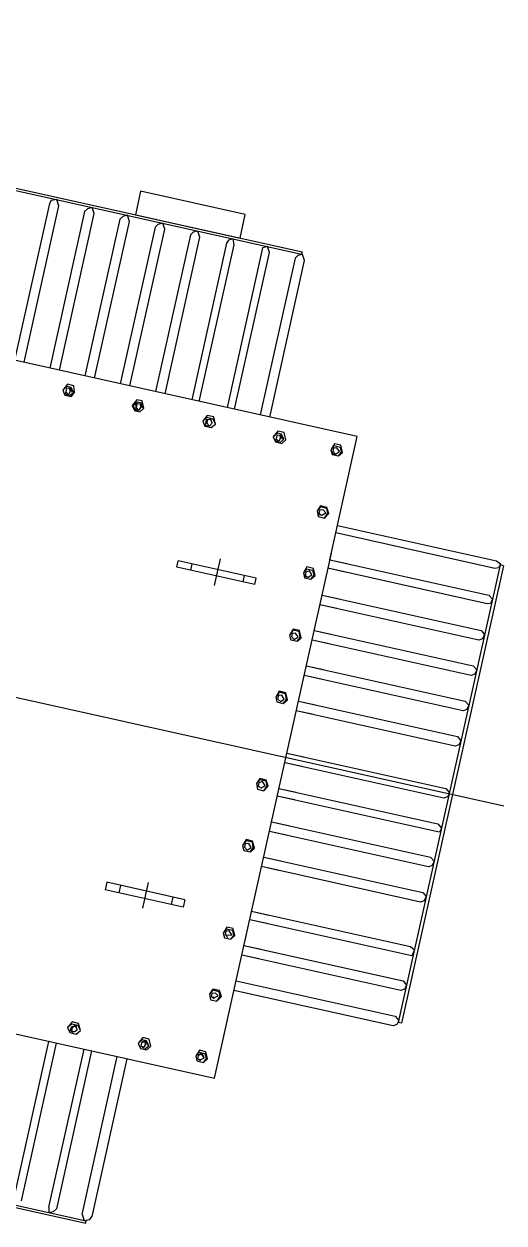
# Model space of a CAD drawing. Extents: x 5370511 to 5386565, y 1010429 to 1053793.
# Drawn here: x 5379783.054 to 5379783.577, y 1039450.868 to 1039452.174 of the extents above; entities that cross this region are included whole.
import ezdxf

# ---------------------------------------------------------------- set-up
doc = ezdxf.new("R2010")
doc.units = 0
doc.layers.get('0').update_dxf_attribs({"linetype": 'CONTINUOUS'})
doc.layers.add('ГП_сооружения', color=7, linetype='CONTINUOUS')
doc.layers.add('ЭС (тонкий)', color=7, linetype='CONTINUOUS', lineweight=25)

# ---------------------------------------------------------------- blocks, each defined once
blk = doc.blocks.new('A$C277B5DBA')
blk.add_line((0, 33.865), (0, -1.151))
for points in [[(-7.161, 3.716), (-7.161, 30.681)], [(7.161, 30.681), (7.161, 3.716)], [(-10.824, 28.607), (-10.824, 5.766)], [(-10.776, 28.607), (-10.776, 5.766)], [(10.8, 28.607), (10.8, 5.766)], [(10.848, 28.607), (10.848, 5.766)], [(-10.776, 11.224), (-10.728, 11.343)], [(-10.728, 11.343), (-10.657, 11.367)], [(-10.657, 11.367), (-7.161, 11.367)], [(-10.657, 11.153), (-10.776, 11.224)], [(-7.161, 11.153), (-10.657, 11.153)], [(-10.776, 10.438), (-10.728, 10.533)], [(-10.728, 10.533), (-10.657, 10.581)], [(-10.657, 10.581), (-7.161, 10.581)], [(-10.657, 10.366), (-10.776, 10.438)], [(-7.161, 10.366), (-10.657, 10.366)], [(-6.899, 10.128), (-6.755, 10.199)], [(-6.851, 10.128), (-6.755, 10.199)], [(-6.755, 10.199), (-6.659, 10.128)], [(-6.755, 10.199), (-6.659, 10.128)], [(-6.899, 9.985), (-6.899, 10.128)], [(-6.755, 9.937), (-6.899, 9.985)], [(-6.851, 10.033), (-6.851, 10.128)], [(-6.755, 9.961), (-6.851, 10.033)], [(-6.827, 10.056), (-6.803, 10.128)], [(-6.827, 10.056), (-6.803, 10.128)], [(-6.755, 10.033), (-6.827, 10.056)], [(-6.755, 9.985), (-6.827, 10.056)], [(-6.803, 10.128), (-6.731, 10.128)], [(-6.803, 10.128), (-6.683, 10.128)], [(-6.683, 10.056), (-6.755, 10.033)], [(-6.659, 10.033), (-6.755, 9.961)], [(-6.659, 9.985), (-6.755, 9.937)], [(-6.731, 10.128), (-6.683, 10.056)], [(-6.683, 10.128), (-6.683, 10.056)], [(-6.659, 10.128), (-6.659, 10.033)], [(-6.659, 10.128), (-6.659, 9.985)], [(-10.776, 9.651), (-10.728, 9.747)], [(-10.728, 9.747), (-10.657, 9.794)], [(-10.657, 9.794), (-7.161, 9.794)], [(-11.35, 7.149), (-11.35, 9.484)], [(-11.35, 9.484), (-10.824, 9.484)], [(-10.824, 9.484), (-10.824, 7.149)], [(-10.657, 9.58), (-10.776, 9.651)], [(-7.161, 9.58), (-10.657, 9.58)], [(-10.776, 8.865), (-10.728, 8.96)], [(-10.728, 8.96), (-10.657, 9.008)], [(-10.657, 9.008), (-7.161, 9.008)], [(-10.657, 8.793), (-10.776, 8.865)], [(-7.161, 8.793), (-10.657, 8.793)], [(-6.899, 8.579), (-6.755, 8.65)], [(-6.851, 8.555), (-6.755, 8.626)], [(-6.755, 8.65), (-6.659, 8.579)], [(-6.755, 8.626), (-6.659, 8.555)], [(-6.899, 8.459), (-6.899, 8.579)], [(-6.755, 8.388), (-6.899, 8.459)], [(-6.851, 8.459), (-6.851, 8.555)], [(-6.755, 8.388), (-6.851, 8.459)], [(-6.827, 8.483), (-6.803, 8.579)], [(-6.827, 8.483), (-6.803, 8.555)], [(-6.755, 8.459), (-6.827, 8.483)], [(-6.755, 8.412), (-6.827, 8.483)], [(-6.803, 8.579), (-6.683, 8.555)], [(-6.803, 8.555), (-6.731, 8.555)], [(-6.683, 8.483), (-6.755, 8.459)], [(-6.659, 8.459), (-6.755, 8.388)], [(-6.659, 8.459), (-6.755, 8.388)], [(-6.731, 8.555), (-6.683, 8.483)], [(-6.683, 8.555), (-6.683, 8.507)], [(-6.659, 8.579), (-6.659, 8.459)], [(-6.659, 8.555), (-6.659, 8.459)], [(-10.776, 8.078), (-10.728, 8.173)], [(-10.728, 8.173), (-10.657, 8.221)], [(-10.657, 8.221), (-7.161, 8.221)], [(-10.657, 8.007), (-10.776, 8.078)], [(-7.161, 8.007), (-10.657, 8.007)], [(-10.776, 7.292), (-10.728, 7.387)], [(-10.728, 7.387), (-10.657, 7.411)], [(-10.657, 7.411), (-7.161, 7.411)], [(10.681, 7.411), (7.161, 7.411)], [(-10.824, 7.149), (-11.35, 7.149)], [(-10.657, 7.244), (-10.776, 7.292)], [(-7.161, 7.244), (-10.657, 7.244)], [(-6.899, 7.006), (-6.755, 7.077)], [(-6.851, 7.006), (-6.755, 7.077)], [(-6.755, 7.077), (-6.659, 7.006)], [(-6.755, 7.077), (-6.659, 7.006)], [(6.636, 7.006), (6.779, 7.077)], [(6.683, 7.006), (6.779, 7.077)], [(6.779, 7.077), (6.875, 7.006)], [(6.779, 7.077), (6.875, 7.006)], [(7.161, 7.244), (10.681, 7.244)], [(-6.899, 6.863), (-6.899, 7.006)], [(-6.755, 6.791), (-6.899, 6.863)], [(-6.851, 6.863), (-6.851, 7.006)], [(-6.755, 6.791), (-6.851, 6.863)], [(-6.827, 6.91), (-6.803, 7.006)], [(-6.827, 6.91), (-6.803, 6.982)], [(-6.755, 6.863), (-6.827, 6.91)], [(-6.755, 6.863), (-6.827, 6.91)], [(-6.803, 7.006), (-6.683, 7.006)], [(-6.803, 6.982), (-6.731, 6.982)], [(-6.683, 6.91), (-6.755, 6.863)], [(-6.659, 6.863), (-6.755, 6.791)], [(-6.659, 6.863), (-6.755, 6.791)], [(-6.731, 6.982), (-6.683, 6.91)], [(-6.683, 7.006), (-6.683, 6.934)], [(-6.659, 7.006), (-6.659, 6.863)], [(-6.659, 7.006), (-6.659, 6.863)], [(-3.671, 5.194), (-3.671, 6.934)], [(-3.528, 6.934), (-3.671, 6.934)], [(-3.528, 5.194), (-3.528, 6.934)], [(3.504, 5.194), (3.504, 6.934)], [(3.504, 6.934), (3.671, 6.934)], [(3.671, 5.194), (3.671, 6.934)], [(6.636, 6.863), (6.636, 7.006)], [(6.779, 6.791), (6.636, 6.863)], [(6.683, 6.863), (6.683, 7.006)], [(6.683, 6.91), (6.755, 7.006)], [(6.779, 6.863), (6.683, 6.91)], [(6.779, 6.791), (6.683, 6.863)], [(6.707, 6.91), (6.755, 6.982)], [(6.779, 6.863), (6.707, 6.91)], [(6.755, 7.006), (6.827, 7.006)], [(6.755, 6.982), (6.827, 6.982)], [(6.827, 6.91), (6.779, 6.863)], [(6.875, 6.863), (6.779, 6.791)], [(6.875, 6.863), (6.779, 6.791)], [(6.827, 7.006), (6.851, 6.934)], [(6.827, 6.982), (6.827, 6.91)], [(6.875, 7.006), (6.875, 6.863)], [(6.875, 7.006), (6.875, 6.863)], [(-10.776, 6.529), (-10.728, 6.624)], [(-10.728, 6.624), (-10.657, 6.624)], [(-10.657, 6.624), (-7.161, 6.624)], [(-3.528, 6.624), (-3.671, 6.624)], [(3.504, 6.624), (3.671, 6.624)], [(10.681, 6.624), (7.161, 6.624)], [(10.681, 6.624), (10.8, 6.6)], [(10.8, 6.6), (10.752, 6.505)], [(-10.657, 6.457), (-10.776, 6.529)], [(-7.161, 6.457), (-10.657, 6.457)], [(7.161, 6.457), (10.681, 6.457)], [(10.752, 6.505), (10.681, 6.457)], [(-3.91, 6.052), (-3.313, 6.052)], [(3.313, 6.052), (3.886, 6.052)], [(-10.824, 5.766), (-10.776, 5.766)], [(-10.776, 5.742), (-10.728, 5.838)], [(-10.728, 5.838), (-10.657, 5.885)], [(-10.657, 5.885), (-7.161, 5.885)], [(10.681, 5.885), (7.161, 5.885)], [(10.681, 5.885), (10.8, 5.814)], [(10.8, 5.814), (10.752, 5.695)], [(10.848, 5.766), (10.8, 5.766)], [(-10.657, 5.671), (-10.776, 5.742)], [(-7.161, 5.671), (-10.657, 5.671)], [(-6.899, 5.432), (-6.755, 5.504)], [(-6.851, 5.432), (-6.755, 5.504)], [(-6.755, 5.504), (-6.659, 5.432)], [(-6.755, 5.504), (-6.659, 5.432)], [(6.636, 5.432), (6.779, 5.504)], [(6.683, 5.432), (6.779, 5.504)], [(6.779, 5.504), (6.875, 5.432)], [(6.779, 5.504), (6.875, 5.432)], [(7.161, 5.671), (10.681, 5.671)], [(10.752, 5.695), (10.681, 5.671)], [(-6.899, 5.289), (-6.899, 5.432)], [(-6.755, 5.218), (-6.899, 5.289)], [(-6.851, 5.337), (-6.851, 5.432)], [(-6.755, 5.266), (-6.851, 5.337)], [(-6.827, 5.361), (-6.803, 5.432)], [(-6.827, 5.361), (-6.803, 5.432)], [(-6.755, 5.337), (-6.827, 5.361)], [(-6.755, 5.289), (-6.827, 5.361)], [(-6.803, 5.432), (-6.731, 5.432)], [(-6.803, 5.432), (-6.683, 5.432)], [(-6.683, 5.361), (-6.755, 5.337)], [(-6.659, 5.337), (-6.755, 5.266)], [(-6.659, 5.289), (-6.755, 5.218)], [(-6.731, 5.432), (-6.683, 5.361)], [(-6.683, 5.432), (-6.683, 5.361)], [(-6.659, 5.432), (-6.659, 5.337)], [(-6.659, 5.432), (-6.659, 5.289)], [(-3.528, 5.456), (-3.671, 5.456)], [(3.504, 5.456), (3.671, 5.456)], [(6.636, 5.289), (6.636, 5.432)], [(6.779, 5.218), (6.636, 5.289)], [(6.683, 5.337), (6.683, 5.432)], [(6.683, 5.361), (6.755, 5.432)], [(6.779, 5.289), (6.683, 5.361)], [(6.779, 5.266), (6.683, 5.337)], [(6.707, 5.361), (6.755, 5.432)], [(6.779, 5.337), (6.707, 5.361)], [(6.755, 5.432), (6.827, 5.432)], [(6.755, 5.432), (6.827, 5.432)], [(6.827, 5.361), (6.779, 5.337)], [(6.875, 5.337), (6.779, 5.266)], [(6.875, 5.289), (6.779, 5.218)], [(6.827, 5.432), (6.827, 5.361)], [(6.827, 5.432), (6.851, 5.361)], [(6.875, 5.432), (6.875, 5.337)], [(6.875, 5.432), (6.875, 5.289)], [(-3.528, 5.194), (-3.671, 5.194)], [(3.504, 5.194), (3.671, 5.194)], [(-6.899, 4.169), (-6.755, 4.217)], [(-6.851, 4.169), (-6.755, 4.217)], [(-6.755, 4.217), (-6.659, 4.169)], [(-6.755, 4.217), (-6.659, 4.169)], [(-5.512, 4.169), (-5.392, 4.217)], [(-5.488, 4.169), (-5.392, 4.217)], [(-5.392, 4.217), (-5.273, 4.169)], [(-5.392, 4.217), (-5.273, 4.169)], [(-4.149, 4.169), (-4.006, 4.217)], [(-4.102, 4.169), (-4.006, 4.217)], [(-4.006, 4.217), (-3.91, 4.169)], [(-4.006, 4.217), (-3.91, 4.169)], [(-2.763, 4.169), (-2.619, 4.217)], [(-2.739, 4.169), (-2.619, 4.217)], [(-2.619, 4.217), (-2.524, 4.169)], [(-2.619, 4.217), (-2.524, 4.169)], [(-1.376, 4.169), (-1.233, 4.217)], [(-1.352, 4.169), (-1.233, 4.217)], [(-1.233, 4.217), (-1.137, 4.169)], [(-1.233, 4.217), (-1.137, 4.169)], [(0.574, 4.169), (0.693, 4.217)], [(0.598, 4.169), (0.693, 4.217)], [(0.693, 4.217), (0.813, 4.169)], [(0.693, 4.217), (0.813, 4.169)], [(1.936, 4.169), (2.08, 4.217)], [(1.96, 4.169), (2.08, 4.217)], [(2.08, 4.217), (2.175, 4.169)], [(2.08, 4.217), (2.175, 4.169)], [(3.886, 4.169), (4.03, 4.217)], [(3.934, 4.169), (4.03, 4.217)], [(4.03, 4.217), (4.125, 4.169)], [(4.03, 4.217), (4.125, 4.169)], [(5.273, 4.169), (5.392, 4.217)], [(5.297, 4.169), (5.392, 4.217)], [(5.392, 4.217), (5.512, 4.169)], [(5.392, 4.217), (5.512, 4.169)], [(6.636, 4.169), (6.779, 4.217)], [(6.683, 4.169), (6.779, 4.217)], [(6.779, 4.217), (6.875, 4.169)], [(6.779, 4.217), (6.875, 4.169)], [(-6.899, 4.026), (-6.899, 4.169)], [(-6.755, 3.955), (-6.899, 4.026)], [(-6.851, 4.026), (-6.851, 4.169)], [(-6.755, 3.979), (-6.851, 4.026)], [(-6.827, 4.098), (-6.803, 4.169)], [(-6.827, 4.098), (-6.803, 4.169)], [(-6.755, 4.026), (-6.827, 4.098)], [(-6.755, 4.026), (-6.827, 4.098)], [(-6.803, 4.169), (-6.731, 4.169)], [(-6.803, 4.169), (-6.683, 4.169)], [(-6.683, 4.098), (-6.755, 4.026)], [(-6.659, 4.026), (-6.755, 3.979)], [(-6.659, 4.026), (-6.755, 3.955)], [(-6.731, 4.169), (-6.683, 4.098)], [(-6.683, 4.169), (-6.683, 4.098)], [(-6.659, 4.169), (-6.659, 4.026)], [(-6.659, 4.169), (-6.659, 4.026)], [(-5.512, 4.026), (-5.512, 4.169)], [(-5.392, 3.955), (-5.512, 4.026)], [(-5.488, 4.026), (-5.488, 4.169)], [(-5.392, 3.979), (-5.488, 4.026)], [(-5.44, 4.098), (-5.416, 4.169)], [(-5.44, 4.098), (-5.416, 4.169)], [(-5.392, 4.026), (-5.44, 4.098)], [(-5.392, 4.026), (-5.44, 4.098)], [(-5.416, 4.169), (-5.345, 4.169)], [(-5.416, 4.169), (-5.321, 4.169)], [(-5.321, 4.098), (-5.392, 4.026)], [(-5.273, 4.026), (-5.392, 3.979)], [(-5.273, 4.026), (-5.392, 3.955)], [(-5.345, 4.169), (-5.321, 4.098)], [(-5.321, 4.169), (-5.321, 4.098)], [(-5.273, 4.169), (-5.273, 4.026)], [(-5.273, 4.169), (-5.273, 4.026)], [(-4.149, 4.026), (-4.149, 4.169)], [(-4.006, 3.955), (-4.149, 4.026)], [(-4.102, 4.026), (-4.102, 4.169)], [(-4.006, 3.979), (-4.102, 4.026)], [(-4.078, 4.098), (-4.03, 4.169)], [(-4.078, 4.098), (-4.03, 4.169)], [(-4.006, 4.026), (-4.078, 4.098)], [(-4.006, 4.026), (-4.078, 4.098)], [(-4.03, 4.169), (-3.958, 4.169)], [(-4.03, 4.169), (-3.934, 4.169)], [(-3.934, 4.098), (-4.006, 4.026)], [(-3.91, 4.026), (-4.006, 3.979)], [(-3.91, 4.026), (-4.006, 3.955)], [(-3.958, 4.169), (-3.934, 4.098)], [(-3.934, 4.169), (-3.934, 4.098)], [(-3.91, 4.169), (-3.91, 4.026)], [(-3.91, 4.169), (-3.91, 4.026)], [(-2.763, 4.026), (-2.763, 4.169)], [(-2.619, 3.955), (-2.763, 4.026)], [(-2.739, 4.026), (-2.739, 4.169)], [(-2.619, 3.979), (-2.739, 4.026)], [(-2.691, 4.098), (-2.667, 4.169)], [(-2.691, 4.098), (-2.667, 4.169)], [(-2.619, 4.026), (-2.691, 4.098)], [(-2.619, 4.026), (-2.691, 4.098)], [(-2.667, 4.169), (-2.595, 4.169)], [(-2.667, 4.169), (-2.595, 4.169)], [(-2.548, 4.098), (-2.619, 4.026)], [(-2.524, 4.026), (-2.619, 3.979)], [(-2.524, 4.026), (-2.619, 3.955)], [(-2.595, 4.169), (-2.548, 4.098)], [(-2.595, 4.169), (-2.548, 4.098)], [(-2.524, 4.169), (-2.524, 4.026)], [(-2.524, 4.169), (-2.524, 4.026)], [(-1.376, 4.026), (-1.376, 4.169)], [(-1.233, 3.955), (-1.376, 4.026)], [(-1.352, 4.026), (-1.352, 4.169)], [(-1.233, 3.979), (-1.352, 4.026)], [(-1.305, 4.098), (-1.281, 4.169)], [(-1.305, 4.098), (-1.281, 4.169)], [(-1.233, 4.026), (-1.305, 4.098)], [(-1.233, 4.026), (-1.305, 4.098)], [(-1.281, 4.169), (-1.209, 4.169)], [(-1.281, 4.169), (-1.209, 4.169)], [(-1.161, 4.098), (-1.233, 4.026)], [(-1.137, 4.026), (-1.233, 3.979)], [(-1.137, 4.026), (-1.233, 3.955)], [(-1.209, 4.169), (-1.161, 4.098)], [(-1.209, 4.169), (-1.161, 4.098)], [(-1.137, 4.169), (-1.137, 4.026)], [(-1.137, 4.169), (-1.137, 4.026)], [(0.574, 4.026), (0.574, 4.169)], [(0.693, 3.955), (0.574, 4.026)], [(0.598, 4.026), (0.598, 4.169)], [(0.693, 3.979), (0.598, 4.026)], [(0.622, 4.098), (0.669, 4.169)], [(0.622, 4.098), (0.669, 4.169)], [(0.693, 4.026), (0.622, 4.098)], [(0.693, 4.026), (0.622, 4.098)], [(0.669, 4.169), (0.741, 4.169)], [(0.669, 4.169), (0.741, 4.169)], [(0.765, 4.098), (0.693, 4.026)], [(0.813, 4.026), (0.693, 3.979)], [(0.813, 4.026), (0.693, 3.955)], [(0.741, 4.169), (0.765, 4.098)], [(0.741, 4.169), (0.765, 4.098)], [(0.813, 4.169), (0.813, 4.026)], [(0.813, 4.169), (0.813, 4.026)], [(1.936, 4.026), (1.936, 4.169)], [(2.08, 3.955), (1.936, 4.026)], [(1.96, 4.026), (1.96, 4.169)], [(2.08, 3.979), (1.96, 4.026)], [(2.008, 4.098), (2.032, 4.169)], [(2.008, 4.098), (2.032, 4.169)], [(2.08, 4.026), (2.008, 4.098)], [(2.08, 4.026), (2.008, 4.098)], [(2.032, 4.169), (2.104, 4.169)], [(2.032, 4.169), (2.104, 4.169)], [(2.152, 4.098), (2.08, 4.026)], [(2.175, 4.026), (2.08, 3.979)], [(2.175, 4.026), (2.08, 3.955)], [(2.104, 4.169), (2.152, 4.098)], [(2.104, 4.169), (2.152, 4.098)], [(2.175, 4.169), (2.175, 4.026)], [(2.175, 4.169), (2.175, 4.026)], [(3.886, 4.026), (3.886, 4.169)], [(4.03, 3.955), (3.886, 4.026)], [(3.934, 4.026), (3.934, 4.169)], [(4.03, 3.979), (3.934, 4.026)], [(3.958, 4.098), (3.982, 4.169)], [(3.958, 4.098), (3.982, 4.169)], [(4.03, 4.026), (3.958, 4.098)], [(4.03, 4.026), (3.958, 4.098)], [(3.982, 4.169), (4.054, 4.169)], [(3.982, 4.169), (4.054, 4.169)], [(4.054, 4.098), (4.03, 4.026)], [(4.125, 4.026), (4.03, 3.979)], [(4.125, 4.026), (4.03, 3.955)], [(4.054, 4.169), (4.054, 4.098)], [(4.054, 4.169), (4.102, 4.098)], [(4.125, 4.169), (4.125, 4.026)], [(4.125, 4.169), (4.125, 4.026)], [(5.273, 4.026), (5.273, 4.169)], [(5.392, 3.955), (5.273, 4.026)], [(5.297, 4.026), (5.297, 4.169)], [(5.392, 3.979), (5.297, 4.026)], [(5.345, 4.098), (5.369, 4.169)], [(5.345, 4.098), (5.369, 4.169)], [(5.392, 4.026), (5.345, 4.098)], [(5.392, 4.026), (5.345, 4.098)], [(5.369, 4.169), (5.44, 4.169)], [(5.369, 4.169), (5.44, 4.169)], [(5.44, 4.098), (5.392, 4.026)], [(5.512, 4.026), (5.392, 3.979)], [(5.512, 4.026), (5.392, 3.955)], [(5.44, 4.169), (5.44, 4.098)], [(5.44, 4.169), (5.464, 4.098)], [(5.512, 4.169), (5.512, 4.026)], [(5.512, 4.169), (5.512, 4.026)], [(6.636, 4.026), (6.636, 4.169)], [(6.779, 3.955), (6.636, 4.026)], [(6.683, 4.026), (6.683, 4.169)], [(6.683, 4.098), (6.755, 4.169)], [(6.779, 4.026), (6.683, 4.098)], [(6.779, 3.979), (6.683, 4.026)], [(6.707, 4.098), (6.755, 4.169)], [(6.779, 4.026), (6.707, 4.098)], [(6.755, 4.169), (6.827, 4.169)], [(6.755, 4.169), (6.827, 4.169)], [(6.827, 4.098), (6.779, 4.026)], [(6.875, 4.026), (6.779, 3.979)], [(6.875, 4.026), (6.779, 3.955)], [(6.827, 4.169), (6.827, 4.098)], [(6.827, 4.169), (6.851, 4.098)], [(6.875, 4.169), (6.875, 4.026)], [(6.875, 4.169), (6.875, 4.026)], [(-4.412, 3.716), (-7.161, 3.716)], [(-5.177, 3.716), (-5.177, 0.167)], [(-5.01, 0.167), (-5.01, 3.716)], [(4.58, 3.716), (-4.556, 3.716)], [(-4.412, 3.716), (-4.412, 3.335)], [(-4.412, 3.716), (-4.412, 0.167)], [(-4.221, 3.335), (-4.221, 3.716)], [(-4.221, 0.167), (-4.221, 3.716)], [(-3.623, 3.716), (-3.623, 3.335)], [(-3.623, 3.716), (-3.623, 0.167)], [(-3.408, 3.335), (-3.408, 3.716)], [(-3.408, 0.167), (-3.408, 3.716)], [(-2.835, 3.716), (-2.835, 3.335)], [(-2.835, 3.716), (-2.835, 0.167)], [(-2.619, 3.335), (-2.619, 3.716)], [(-2.619, 0.167), (-2.619, 3.716)], [(-2.046, 3.716), (-2.046, 3.335)], [(-2.046, 3.716), (-2.046, 0.167)], [(-1.83, 3.335), (-1.83, 3.716)], [(-1.83, 0.167), (-1.83, 3.716)], [(-1.257, 3.716), (-1.257, 3.335)], [(-1.257, 3.716), (-1.257, 0.167)], [(-1.042, 3.335), (-1.042, 3.716)], [(-1.042, 0.167), (-1.042, 3.716)], [(-0.096, 3.716), (-0.096, 3.335)], [(-0.096, 3.716), (-0.096, 0.167)], [(0.12, 3.335), (0.12, 3.716)], [(0.12, 0.167), (0.12, 3.716)], [(0.693, 3.716), (0.693, 3.335)], [(0.693, 3.716), (0.693, 0.167)], [(0.861, 3.335), (0.861, 3.716)], [(0.861, 0.167), (0.861, 3.716)], [(1.434, 3.716), (1.434, 3.335)], [(1.434, 3.716), (1.434, 0.167)], [(1.65, 3.335), (1.65, 3.716)], [(1.65, 0.167), (1.65, 3.716)], [(2.223, 3.716), (2.223, 3.335)], [(2.223, 3.716), (2.223, 0.167)], [(2.438, 3.335), (2.438, 3.716)], [(2.438, 0.167), (2.438, 3.716)], [(3.432, 3.716), (3.432, 3.335)], [(3.432, 3.716), (3.432, 0.167)], [(3.623, 3.335), (3.623, 3.716)], [(3.623, 0.167), (3.623, 3.716)], [(4.197, 3.716), (4.197, 3.335)], [(4.197, 3.716), (4.197, 0.167)], [(4.412, 3.335), (4.412, 3.716)], [(4.412, 0.167), (4.412, 3.716)], [(7.161, 3.716), (4.58, 3.716)], [(4.986, 3.716), (4.986, 0.167)], [(5.201, 0.167), (5.201, 3.716)], [(-5.177, 0.167), (-5.129, 0.072)], [(-5.129, 0.072), (-5.034, 0.095)], [(-5.106, 0.072), (5.106, 0.072)], [(-5.106, 0), (-5.106, 0.072)], [(-5.106, 0), (5.106, 0)], [(-5.034, 0.095), (-5.01, 0.167)], [(-4.412, 0.167), (-4.341, 0.072)], [(-4.341, 0.072), (-4.245, 0.095)], [(-4.245, 0.095), (-4.221, 0.167)], [(-3.623, 0.167), (-3.552, 0.072)], [(-3.552, 0.072), (-3.456, 0.095)], [(-3.456, 0.095), (-3.408, 0.167)], [(-2.835, 0.167), (-2.763, 0.072)], [(-2.763, 0.072), (-2.667, 0.095)], [(-2.667, 0.095), (-2.619, 0.167)], [(-2.046, 0.167), (-1.974, 0.072)], [(-1.974, 0.072), (-1.878, 0.095)], [(-1.878, 0.095), (-1.83, 0.167)], [(-1.257, 0.167), (-1.185, 0.072)], [(-1.185, 0.072), (-1.089, 0.095)], [(-1.089, 0.095), (-1.042, 0.167)], [(-0.096, 0.167), (-0.024, 0.072)], [(-0.024, 0.072), (0.072, 0.095)], [(0.072, 0.095), (0.12, 0.167)], [(0.693, 0.167), (0.765, 0.072)], [(0.765, 0.072), (0.861, 0.095)], [(0.861, 0.095), (0.861, 0.167)], [(1.434, 0.167), (1.506, 0.072)], [(1.506, 0.072), (1.602, 0.095)], [(1.602, 0.095), (1.65, 0.167)], [(2.223, 0.167), (2.295, 0.072)], [(2.295, 0.072), (2.391, 0.095)], [(2.391, 0.095), (2.438, 0.167)], [(3.432, 0.167), (3.48, 0.072)], [(3.48, 0.072), (3.623, 0.095)], [(3.623, 0.095), (3.623, 0.167)], [(4.197, 0.167), (4.269, 0.072)], [(4.269, 0.072), (4.364, 0.095)], [(4.364, 0.095), (4.412, 0.167)], [(4.986, 0.167), (5.058, 0.072)], [(5.058, 0.072), (5.153, 0.095)], [(5.106, 0), (5.106, 0.072)], [(5.153, 0.095), (5.201, 0.167)]]:
    blk.add_lwpolyline(points)
blk = doc.blocks.new('*U522')
blk.add_blockref('A$C277B5DBA', (0, 0))
blk = doc.blocks.new('*U326')
at = {"layer": 'ЭС (тонкий)', "color": 253, "transparency": 33554687, "xscale": -1, "rotation": 90}
blk.add_blockref('*U522', (397.365, -74.2), dxfattribs=at)

msp = doc.modelspace()

# ---------------------------------------------------------------- block references
at = {"layer": 'ГП_сооружения', "color": 1, "lineweight": 15, "xscale": 0.05000000000000001, "yscale": 0.05000000000000001, "zscale": 0.05000000000000001, "rotation": 347.4452412677718}
msp.add_blockref('*U326', (5379764.9336, 1039459.2749), dxfattribs=at)

doc.saveas('drawing.dxf')
